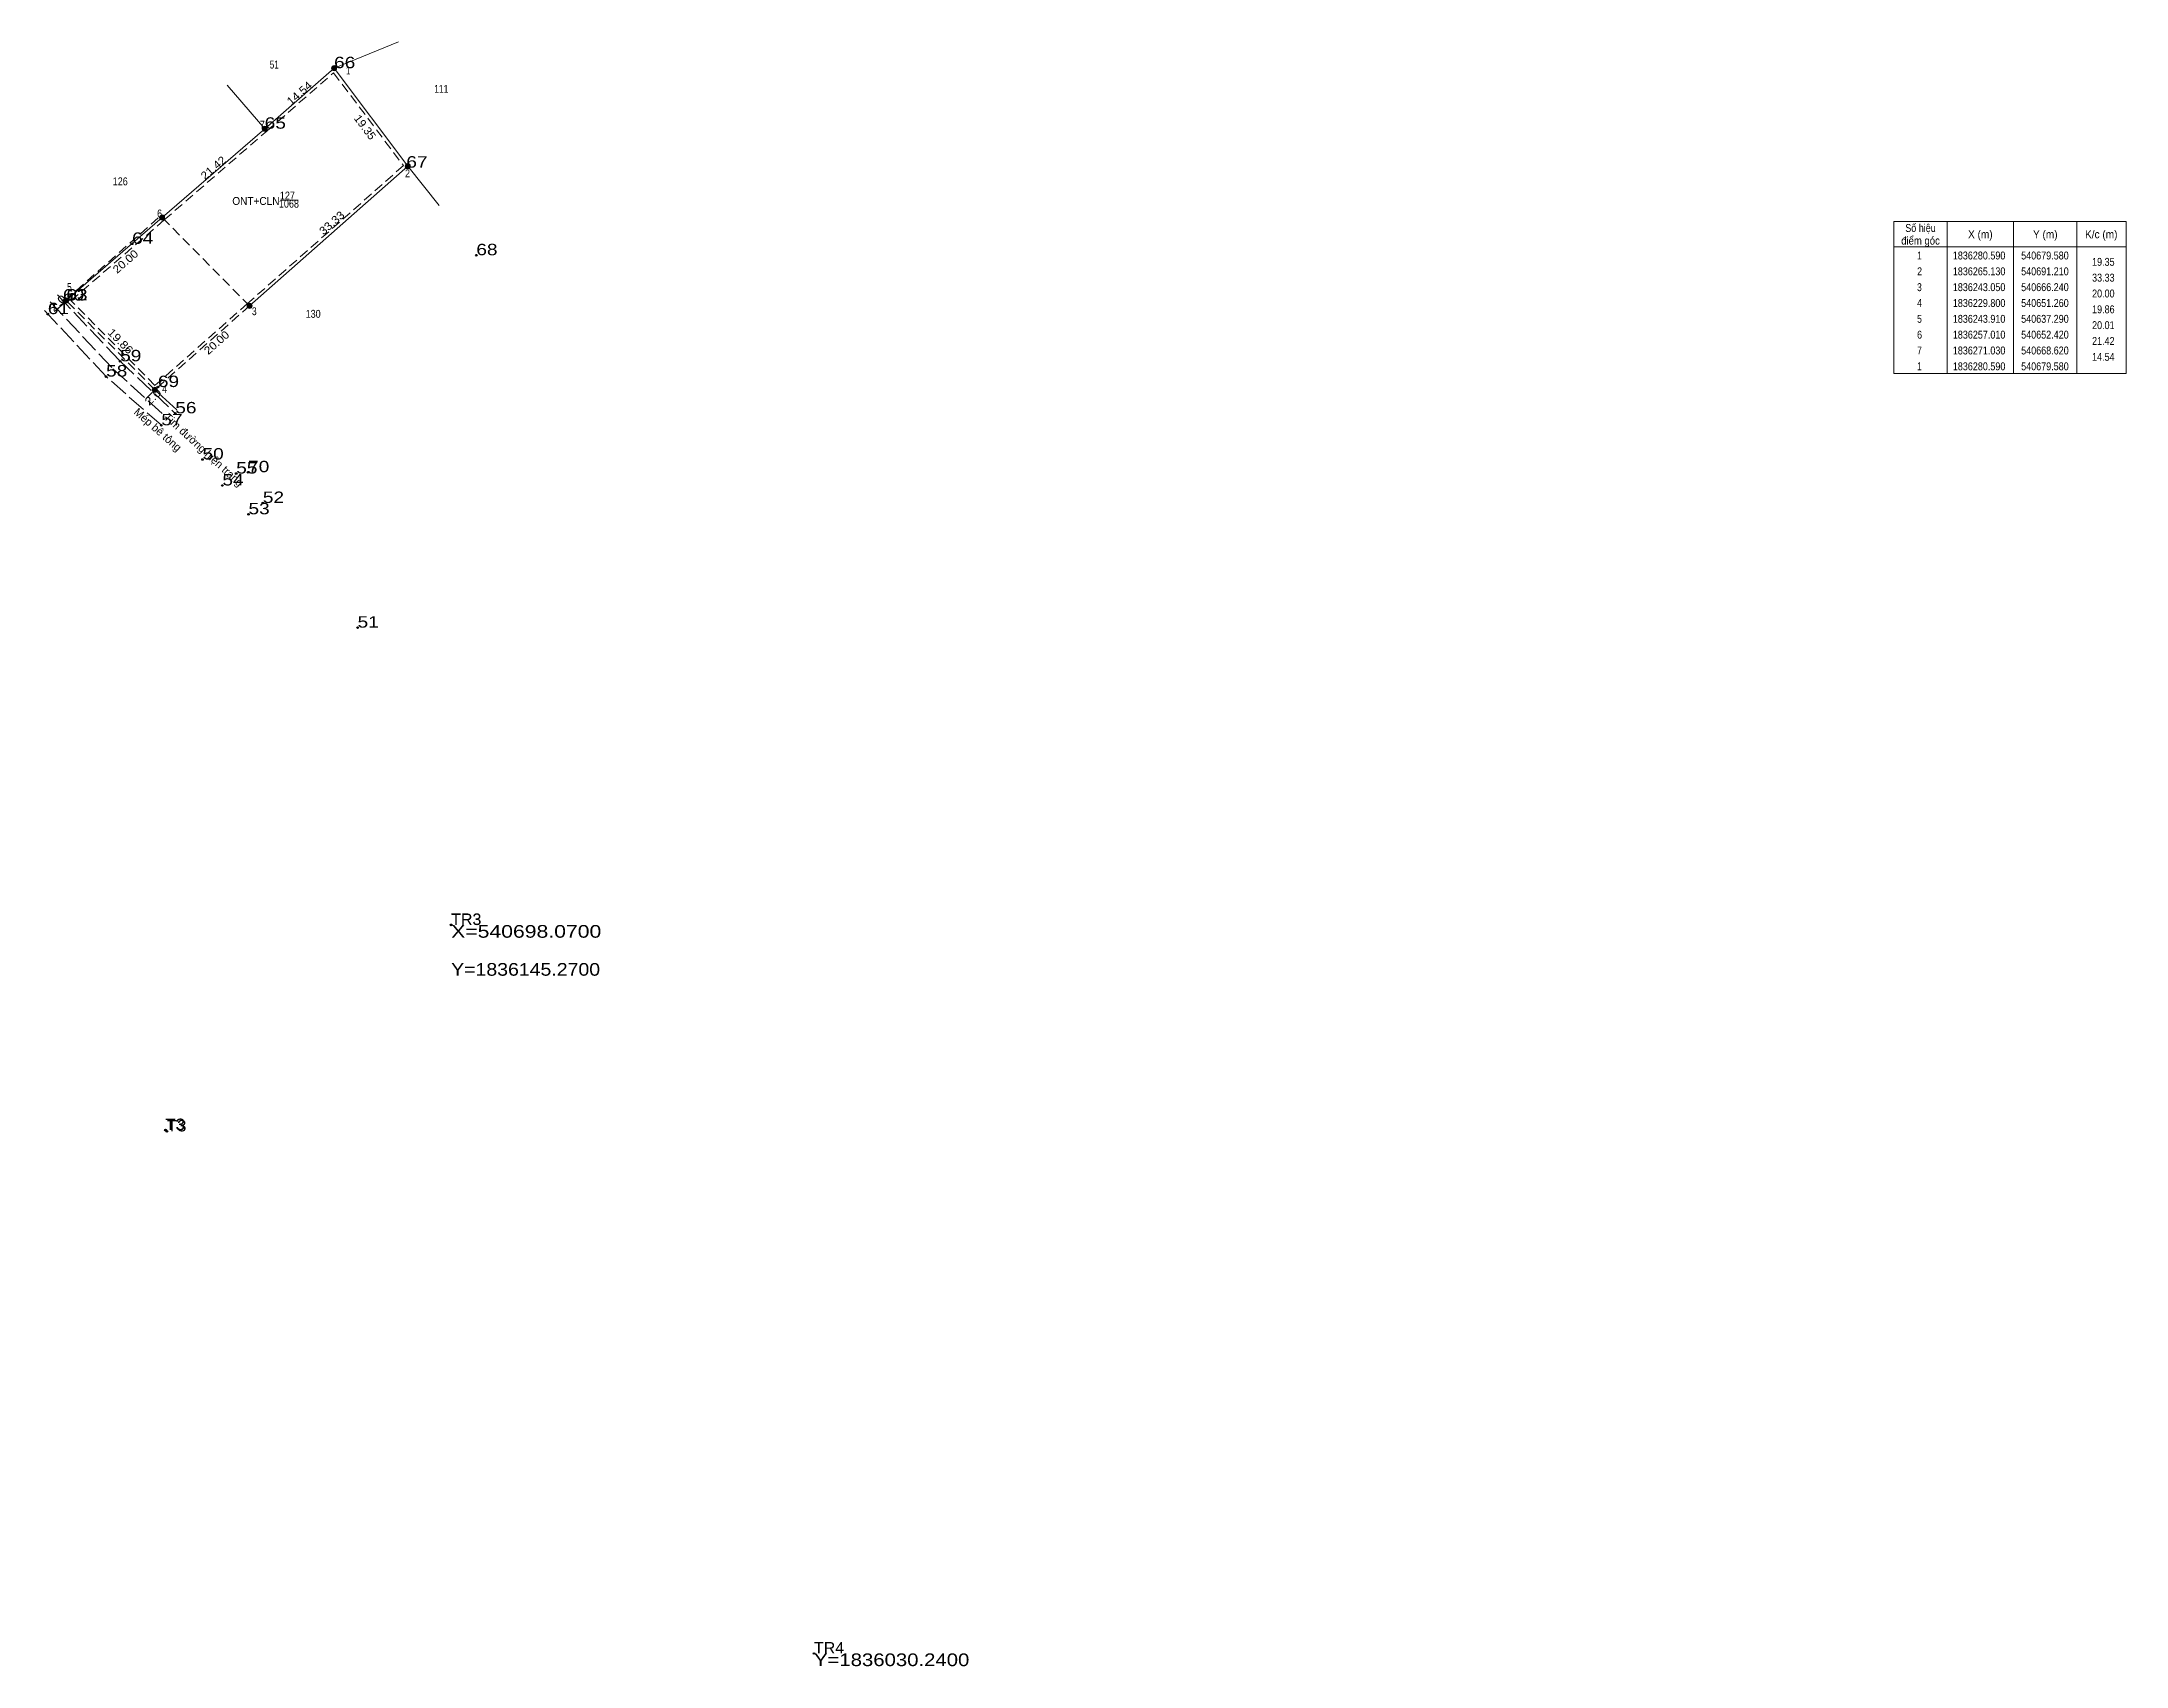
# Model space of a CAD drawing. Header units: metres. Extents: x 539703 to 540963, y 1835765 to 1836285.
# Drawn here: x 540633.4 to 540962.6, y 1836028.2 to 1836284.8 of the extents above; entities that cross this region are included whole.
import ezdxf
from ezdxf.enums import TextEntityAlignment as Align

# ---------------------------------------------------------------- set-up
doc = ezdxf.new("R2010")
doc.units = ezdxf.units.M
doc.header["$LTSCALE"] = 0.5
doc.header["$PDMODE"] = 32
doc.header["$PDSIZE"] = 0.25
doc.linetypes.add('LONG_DASHED', pattern=[7.5, 6, -1.5])
doc.linetypes.add('MEDIUM_DASHED', pattern=[4.5, 3, -1.5])
for name, color, linetype, lineweight in [('1', 7, 'MEDIUM_DASHED', 13), ('36', 7, 'Continuous', 13), ('63', 7, 'Continuous', 13)]:
    doc.layers.add(name, color=color, linetype=linetype, lineweight=lineweight)
doc.layers.add('12', color=7, linetype='Continuous')
doc.layers.add('7', color=7, linetype='Continuous')

msp = doc.modelspace()

# ---------------------------------------------------------------- hatches: boundary and pattern name
at = {"layer": '63'}
for points in [[(540679.98, 1836280.59, 1), (540679.18, 1836280.59, 1)], [(540669.02, 1836271.03, 1), (540668.22, 1836271.03, 1)], [(540691.61, 1836265.13, 1), (540690.81, 1836265.13, 1)], [(540652.82, 1836257.01, 1), (540652.02, 1836257.01, 1)], [(540637.69, 1836243.91, 1), (540636.89, 1836243.91, 1)], [(540666.64, 1836243.05, 1), (540665.84, 1836243.05, 1)], [(540651.66, 1836229.8, 1), (540650.86, 1836229.8, 1)]]:
    msp.add_hatch(color=256, dxfattribs=at).paths.add_polyline_path(points)

# ---------------------------------------------------------------- linework, layer by layer
at = {"layer": '1'}
msp.add_lwpolyline([(540679.5, 1836279.86), (540690.53, 1836265.2), (540665.91, 1836243.42), (540651.28, 1836230.49), (540638.02, 1836243.88), (540652.75, 1836256.63), (540668.95, 1836270.65)], close=True, dxfattribs=at)
at = {"layer": '36'}
for p, q in [((540679.58, 1836280.59), (540689.73, 1836284.77)), ((540668.62, 1836271.03), (540679.58, 1836280.59)), ((540652.42, 1836257.01), (540668.62, 1836271.03)), ((540666.24, 1836243.05), (540691.21, 1836265.13)), ((540637.29, 1836243.91), (540652.42, 1836257.01)), ((540654.72, 1836226.64), (540651.26, 1836229.8))]:
    msp.add_line(p, q, dxfattribs=at)
at = {"layer": '36', "linetype": 'MEDIUM_DASHED'}
for p, q in [((540637.19, 1836244.01), (540652.17, 1836257.26)), ((540666.24, 1836243.05), (540652.17, 1836257.26)), ((540651.26, 1836229.8), (540637.19, 1836244.01)), ((540666.24, 1836243.05), (540651.26, 1836229.8))]:
    msp.add_line(p, q, dxfattribs=at)
at = {"layer": '36'}
msp.add_lwpolyline([(540679.58, 1836280.59), (540691.21, 1836265.13), (540696.16, 1836258.9)], dxfattribs=at)
at = {"layer": '36', "linetype": 'LONG_DASHED'}
for points in [[(540635.9, 1836244.78), (540645.79, 1836234.3), (540654.5, 1836226.08)], [(540652.3, 1836224.19), (540643.57, 1836231.89), (540633.4, 1836242.78)], [(540634.73, 1836243.7), (540644.66, 1836233.12), (540653.31, 1836225.22)]]:
    msp.add_lwpolyline(points, dxfattribs=at)
at = {"layer": '63'}
for p, q in [((540662.68, 1836277.89), (540668.62, 1836271.03)), ((540671.16, 1836259.76), (540673.92, 1836259.76)), ((540934.32, 1836256.35), (540934.32, 1836232.35)), ((540944.82, 1836256.35), (540944.82, 1836232.35)), ((540954.82, 1836256.35), (540954.82, 1836232.35)), ((540925.92, 1836252.35), (540962.62, 1836252.35))]:
    msp.add_line(p, q, dxfattribs=at)
at = {"layer": '63', "linetype": 'MEDIUM_DASHED'}
for p, q in [((540635.86, 1836242.49), (540637.29, 1836243.91)), ((540649.83, 1836228.39), (540651.26, 1836229.8))]:
    msp.add_line(p, q, dxfattribs=at)
at = {"layer": '63'}
msp.add_lwpolyline([(540925.92, 1836256.35), (540962.62, 1836256.35), (540962.62, 1836232.35), (540925.92, 1836232.35)], close=True, dxfattribs=at)
for centre in [(540679.58, 1836280.59), (540668.62, 1836271.03), (540691.21, 1836265.13), (540652.42, 1836257.01), (540637.29, 1836243.91), (540666.24, 1836243.05), (540651.26, 1836229.8)]:
    msp.add_circle(centre, 0.4, dxfattribs=at)
at = {"layer": '7'}
for p in [(540679.58, 1836280.59), (540668.62, 1836271.03), (540690.99, 1836264.89), (540647.68, 1836252.85), (540702.04, 1836251.05), (540634.37, 1836241.75), (540636.75, 1836243.88), (540637.29, 1836243.91), (540643.57, 1836231.89), (540645.79, 1836234.3), (540651.75, 1836230.23), (540654.5, 1836226.08), (540652.3, 1836224.19), (540658.8, 1836218.79), (540661.94, 1836214.69), (540664.12, 1836216.57), (540666, 1836216.78), (540668.33, 1836211.93), (540666.06, 1836210.14), (540683.29, 1836192.24), (540698.06, 1836145.3), (540698.07, 1836145.27), (540652.92, 1836112.88), (540652.96, 1836112.91), (540653.17, 1836112.68), (540755.36, 1836030.24)]:
    msp.add_point(p, dxfattribs=at)

# ---------------------------------------------------------------- texts
at = {"layer": '1'}
for s, width, p in [('127', 0.85, (540672.205, 1836259.85)), ('ONT+CLN', 0.95, (540667.23, 1836258.99)), ('1068', 0.85, (540672.445, 1836258.56))]:
    msp.add_text(s, height=1.25, dxfattribs=dict(at, width=width)).set_placement(p, align=Align.CENTER)
at = {"layer": '12'}
for s, width, p in [('66', 1.25, (540679.58, 1836280.59)), ('65', 1.25, (540668.62, 1836271.03)), ('67', 1.25, (540690.99, 1836264.89)), ('64', 1.25, (540647.68, 1836252.85)), ('68', 1.25, (540702.04, 1836251.05)), ('60', 1.25, (540636.75, 1836243.88)), ('62', 1.25, (540637.29, 1836243.91)), ('63', 1.25, (540637.29, 1836243.91)), ('61', 1.25, (540634.37, 1836241.75)), ('59', 1.25, (540645.79, 1836234.3)), ('58', 1.25, (540643.57, 1836231.89)), ('69', 1.25, (540651.75, 1836230.23)), ('56', 1.25, (540654.5, 1836226.08)), ('57', 1.25, (540652.3, 1836224.19)), ('50', 1.25, (540658.8, 1836218.79)), ('55', 1.25, (540664.12, 1836216.57)), ('70', 1.25, (540666, 1836216.78)), ('54', 1.25, (540661.94, 1836214.69)), ('53', 1.25, (540666.06, 1836210.14)), ('52', 1.25, (540668.33, 1836211.93)), ('51', 1.25, (540683.29, 1836192.24)), ('TR3', 1.05, (540698.06, 1836145.3)), ('TR3', 1.05, (540698.07, 1836145.27)), ('T3', 1.1, (540652.92, 1836112.88)), ('T3', 1.1, (540652.96, 1836112.91)), ('T3', 1.1, (540653.17, 1836112.68)), ('TR4', 1.05, (540755.36, 1836030.24))]:
    msp.add_text(s, height=1.8, dxfattribs=dict(at, width=width)).set_placement(p)
at = {"layer": '36'}
for s, width, p in [('X=540698.0700', 1.25, (540698.07, 1836143.27)), ('Y=1836145.2700', 1.15, (540698.07, 1836137.27)), ('Y=1836030.2400', 1.2, (540755.36, 1836028.24))]:
    msp.add_text(s, height=2, dxfattribs=dict(at, width=width)).set_placement(p)
at = {"layer": '63'}
for s, width, p in [('51', 0.75, (540670.125, 1836280.53)), ('111', 0.8, (540696.51, 1836276.7)), ('126', 0.85, (540645.805, 1836262.09)), ('điểm góc', 0.9, (540930.12, 1836252.73)), ('Số hiệu', 0.85, (540930.12, 1836254.73)), ('X (m)', 0.95, (540939.57, 1836253.73)), ('Y (m)', 0.95, (540949.825, 1836253.73)), ('K/c (m)', 0.95, (540958.665, 1836253.73)), (' 1', 0.75, (540929.77, 1836250.38)), ('1836280.590', 0.85, (540939.37, 1836250.38)), ('540679.580', 0.85, (540949.77, 1836250.38)), (' 2', 0.85, (540929.775, 1836247.88)), ('1836265.130', 0.85, (540939.37, 1836247.88)), ('540691.210', 0.85, (540949.77, 1836247.88)), (' 3', 0.8, (540929.765, 1836245.38)), ('1836243.050', 0.85, (540939.37, 1836245.38)), ('540666.240', 0.85, (540949.77, 1836245.38)), ('130', 0.85, (540676.27, 1836241.17)), (' 4', 0.85, (540929.77, 1836242.88)), (' 5', 0.8, (540929.775, 1836240.38)), ('1836229.800', 0.85, (540939.37, 1836242.88)), ('1836243.910', 0.85, (540939.37, 1836240.38)), ('540651.260', 0.85, (540949.77, 1836242.88)), ('540637.290', 0.85, (540949.77, 1836240.38)), (' 6', 0.85, (540929.775, 1836237.88)), ('1836257.010', 0.85, (540939.37, 1836237.88)), ('540652.420', 0.85, (540949.77, 1836237.88)), (' 7', 0.8, (540929.775, 1836235.38)), ('1836271.030', 0.85, (540939.37, 1836235.38)), ('540668.620', 0.85, (540949.77, 1836235.38)), (' 1', 0.75, (540929.77, 1836232.88)), ('1836280.590', 0.85, (540939.37, 1836232.88)), ('540679.580', 0.85, (540949.77, 1836232.88))]:
    msp.add_text(s, height=1.25, dxfattribs=dict(at, width=width)).set_placement(p, align=Align.CENTER)
for s, width, p in [(' 1', 0.75, (540682.16, 1836279.6)), (' 7', 0.8, (540668.62, 1836271.03)), (' 2', 0.85, (540691.57, 1836263.35)), (' 6', 0.85, (540652.42, 1836257.01)), ('33.33', 0.85, (540960.77, 1836246.88)), ('19.35', 0.85, (540960.77, 1836249.38)), (' 5', 0.8, (540638.15, 1836245.39)), ('20.00', 0.85, (540960.77, 1836244.38)), (' 3', 0.8, (540667.35, 1836241.58)), ('19.86', 0.85, (540960.77, 1836241.88)), ('20.01', 0.85, (540960.77, 1836239.38)), ('21.42', 0.85, (540960.77, 1836236.88)), ('14.54', 0.85, (540960.77, 1836234.38)), (' 4', 0.85, (540653.22, 1836229.31))]:
    msp.add_text(s, height=1.25, dxfattribs=dict(at, width=width)).set_placement(p, align=Align.RIGHT)
for s, rotation, width, p in [('14.54', 41.097, 1.1, (540674.5092, 1836276.1619)), ('19.35', 306.953, 1.05, (540683.9573, 1836270.8957)), ('21.42', 40.874, 1.1, (540660.926, 1836264.377)), ('33.33', 41.485, 1.1, (540679.631, 1836255.6883)), ('20.00', 40.887, 1.1, (540647.0409, 1836249.582)), ('2.0', 44.799, 1.25, (540636.3796, 1836243.0216)), ('19.86', 314.714, 1.15, (540645.3983, 1836237.0346)), ('20.00', 41.493, 1.1, (540661.436, 1836236.7809)), ('2.0', 44.799, 1.25, (540651.4196, 1836228.2116))]:
    msp.add_text(s, height=1.25, rotation=rotation, dxfattribs=dict(at, width=width)).set_placement(p, align=Align.CENTER)
for s, rotation, p in [('Mép bê tông', 318.587, (540651.3266, 1836223.0348)), ('Tim đường hiện trạng', 317.595, (540658.5685, 1836219.8604))]:
    msp.add_text(s, height=1.25, rotation=rotation, dxfattribs=at).set_placement(p, align=Align.CENTER)

doc.saveas('drawing.dxf')
